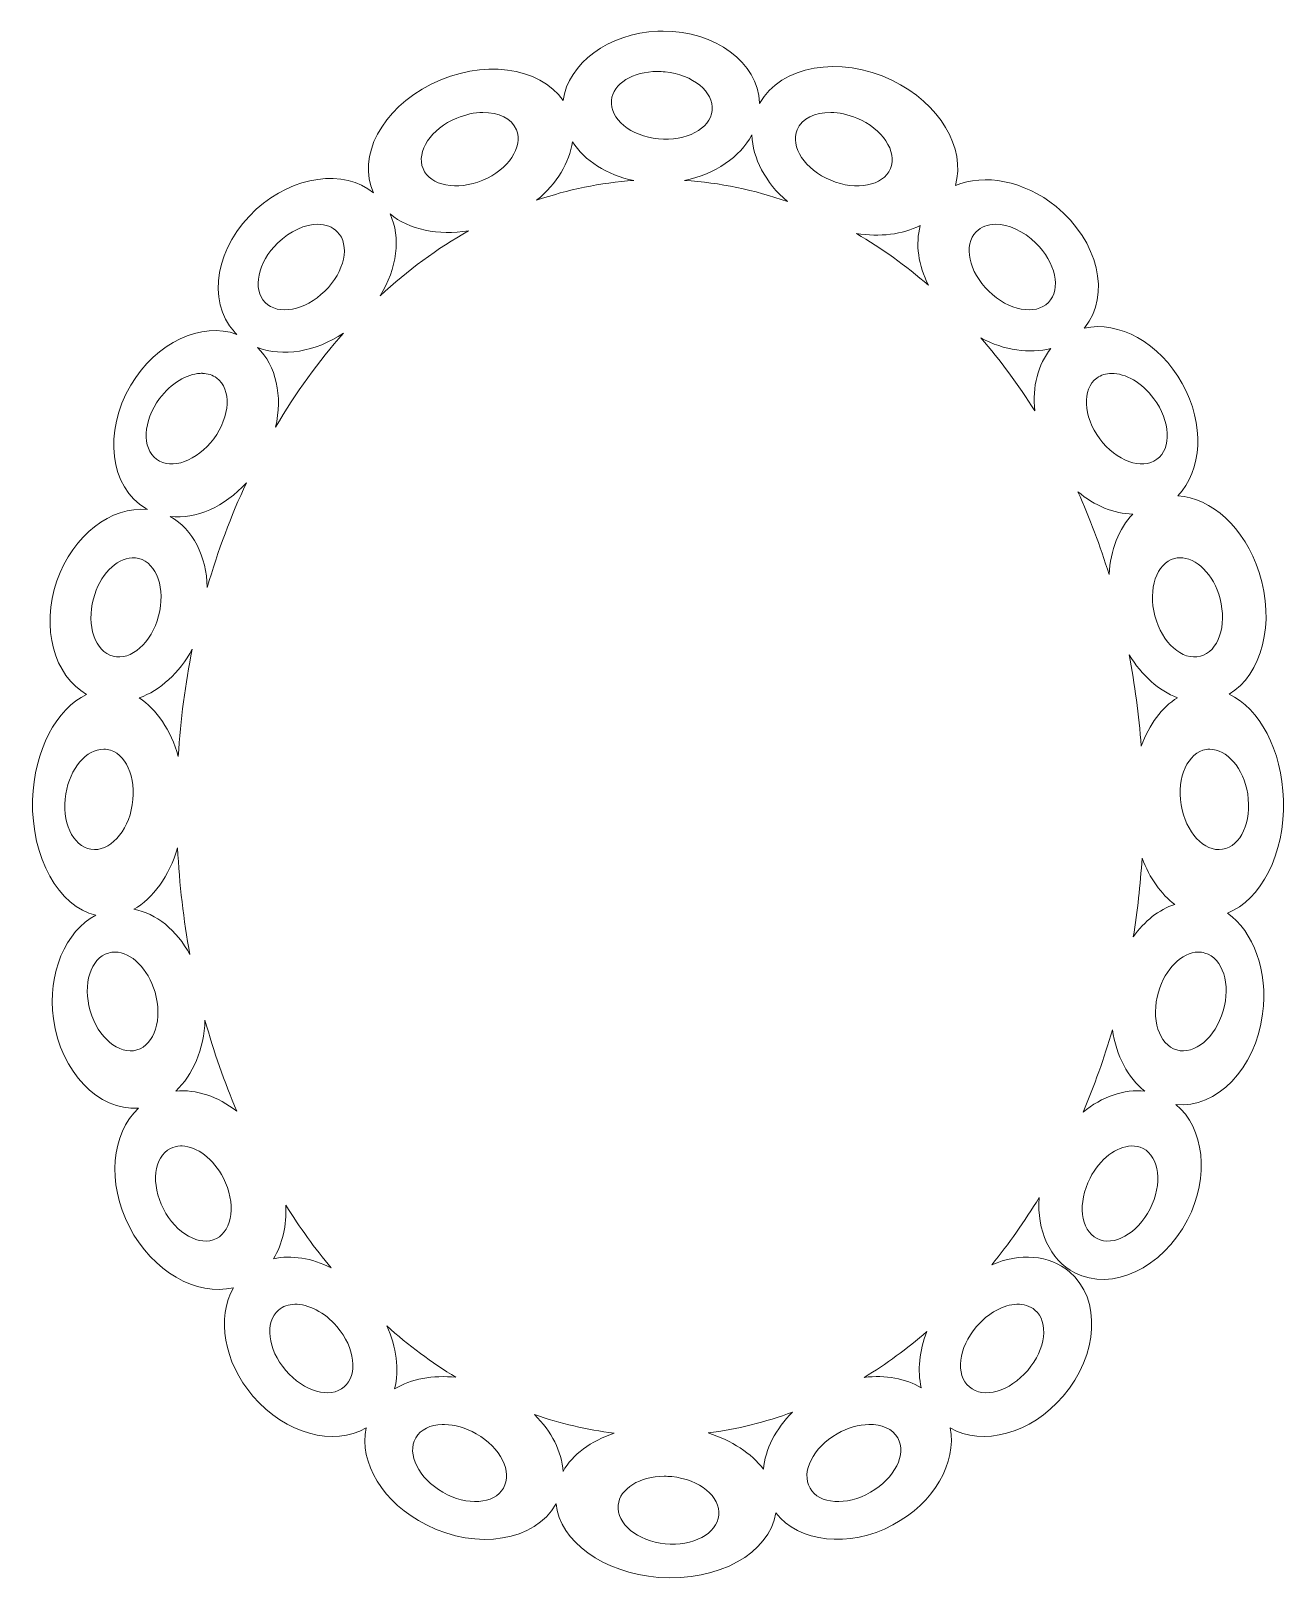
# Model space of a CAD drawing. Header units: centimetres. Extents: x -24.8 to 19.9, y -7.4 to 40.4.
# Drawn here: x -24.8 to -19.86, y 34.32 to 40.43 of the extents above.
import ezdxf

# ---------------------------------------------------------------- set-up
doc = ezdxf.new("R2010")
doc.units = ezdxf.units.CM
doc.header["$MEASUREMENT"] = 0
doc.layers.add('Layer 1', color=7, linetype='Continuous')

msp = doc.modelspace()

# ---------------------------------------------------------------- linework, layer by layer
at = {"layer": 'Layer 1', "color": 254, "lineweight": 9}
for points, knots in [([(-22.31213, 40.43347), (-22.31876, 40.43345), (-22.32535, 40.43347), (-22.33205, 40.43307), (-22.33205, 40.43307), (-22.52809, 40.42497), (-22.68553, 40.30625), (-22.70588, 40.15989), (-22.70588, 40.15989), (-22.79773, 40.2945), (-23.02655, 40.32393), (-23.22595, 40.22418), (-23.22595, 40.22418), (-23.42183, 40.12619), (-23.51884, 39.93882), (-23.45251, 39.79592), (-23.45251, 39.79592), (-23.56925, 39.89033), (-23.76809, 39.86511), (-23.91527, 39.73122), (-23.91527, 39.73122), (-24.074, 39.58683), (-24.11263, 39.37066), (-24.00154, 39.24853), (-24.00154, 39.24853), (-23.99826, 39.24493), (-23.99493, 39.24141), (-23.99147, 39.23806), (-23.99147, 39.23806), (-24.13023, 39.2901), (-24.30986, 39.20738), (-24.40987, 39.038), (-24.40987, 39.038), (-24.51897, 38.85323), (-24.49205, 38.63515), (-24.34989, 38.5512), (-24.34989, 38.5512), (-24.34785, 38.55001), (-24.34579, 38.54885), (-24.34373, 38.54771), (-24.34373, 38.54771), (-24.48628, 38.56216), (-24.63813, 38.44693), (-24.70051, 38.26672), (-24.70051, 38.26672), (-24.76457, 38.08162), (-24.71195, 37.8919), (-24.58364, 37.81916), (-24.58364, 37.81916), (-24.70229, 37.76264), (-24.79102, 37.59904), (-24.79643, 37.40302), (-24.79643, 37.40302), (-24.80274, 37.17468), (-24.6938, 36.98201), (-24.54728, 36.94888), (-24.54728, 36.94888), (-24.66678, 36.88585), (-24.73861, 36.72079), (-24.71407, 36.54034), (-24.71407, 36.54034), (-24.68556, 36.33063), (-24.53739, 36.17673), (-24.37927, 36.1887), (-24.37927, 36.1887), (-24.48602, 36.08785), (-24.50482, 35.89393), (-24.41501, 35.72018), (-24.41501, 35.72018), (-24.3237, 35.54355), (-24.15056, 35.44656), (-24.00503, 35.48007), (-24.00503, 35.48007), (-24.07145, 35.36336), (-24.04421, 35.18852), (-23.92801, 35.05284), (-23.92801, 35.05284), (-23.80043, 34.90387), (-23.60967, 34.85352), (-23.48208, 34.92795), (-23.48208, 34.92795), (-23.51116, 34.79192), (-23.41633, 34.63166), (-23.24423, 34.54508), (-23.24423, 34.54508), (-23.04447, 34.4446), (-22.8161, 34.48138), (-22.73463, 34.62724), (-22.73463, 34.62724), (-22.73434, 34.62777), (-22.7341, 34.62835), (-22.73381, 34.62888), (-22.73381, 34.62888), (-22.71889, 34.48152), (-22.5485, 34.35568), (-22.32938, 34.33865), (-22.32938, 34.33865), (-22.09479, 34.32042), (-21.89113, 34.43378), (-21.86805, 34.59314), (-21.86805, 34.59314), (-21.77697, 34.47623), (-21.58053, 34.45295), (-21.40672, 34.54508), (-21.40672, 34.54508), (-21.24339, 34.63166), (-21.15321, 34.79192), (-21.18078, 34.92795), (-21.18078, 34.92795), (-21.0532, 34.85378), (-20.86295, 34.90399), (-20.73547, 35.05284), (-20.73547, 35.05284), (-20.59589, 35.21581), (-20.58441, 35.43532), (-20.70979, 35.54272), (-20.70979, 35.54272), (-20.78986, 35.61129), (-20.90648, 35.61761), (-21.01666, 35.57086), (-21.01666, 35.57086), (-20.94965, 35.65302), (-20.88746, 35.74148), (-20.83016, 35.83541), (-20.83016, 35.83541), (-20.83897, 35.70678), (-20.78905, 35.59101), (-20.68967, 35.53963), (-20.68967, 35.53963), (-20.54301, 35.46382), (-20.34392, 35.55688), (-20.24539, 35.7475), (-20.24539, 35.7475), (-20.15686, 35.91875), (-20.17955, 36.11067), (-20.2914, 36.20287), (-20.2914, 36.20287), (-20.13056, 36.1852), (-19.97816, 36.34312), (-19.9492, 36.55965), (-19.9492, 36.55965), (-19.92664, 36.72832), (-19.98557, 36.88351), (-20.08805, 36.9573), (-20.08805, 36.9573), (-19.95587, 37.00713), (-19.86114, 37.18945), (-19.86705, 37.40302), (-19.86705, 37.40302), (-19.8725, 37.60011), (-19.96207, 37.76434), (-20.08169, 37.81998), (-20.08169, 37.81998), (-19.95185, 37.89685), (-19.89856, 38.1009), (-19.96297, 38.3), (-19.96297, 38.3), (-20.02005, 38.47643), (-20.15214, 38.59477), (-20.2834, 38.60173), (-20.2834, 38.60173), (-20.18749, 38.70113), (-20.17637, 38.88379), (-20.26573, 39.04457), (-20.26573, 39.04457), (-20.35532, 39.20574), (-20.51684, 39.29253), (-20.65209, 39.26291), (-20.65209, 39.26291), (-20.65156, 39.26355), (-20.65098, 39.2641), (-20.65045, 39.26476), (-20.65045, 39.26476), (-20.54631, 39.39286), (-20.59692, 39.60676), (-20.76342, 39.74211), (-20.76342, 39.74211), (-20.88958, 39.84467), (-21.04623, 39.87296), (-21.16005, 39.82489), (-21.16005, 39.82489), (-21.11805, 39.97174), (-21.2211, 40.1493), (-21.41023, 40.24), (-21.41023, 40.24), (-21.61642, 40.33889), (-21.84789, 40.29772), (-21.93133, 40.1488), (-21.93133, 40.1488), (-21.93135, 40.14928), (-21.93131, 40.14975), (-21.93133, 40.15023), (-21.93133, 40.15023), (-21.93793, 40.31003), (-22.10669, 40.43394), (-22.31214, 40.43347), (-22.31214, 40.43347), (-22.31214, 40.43347), (-22.31213, 40.43347), (-22.31213, 40.43347)], [0, 0, 0, 0, 0.0196078, 0.0196078, 0.0196078, 0.0196078, 0.0392157, 0.0392157, 0.0392157, 0.0392157, 0.0588235, 0.0588235, 0.0588235, 0.0588235, 0.0784314, 0.0784314, 0.0784314, 0.0784314, 0.0980392, 0.0980392, 0.0980392, 0.0980392, 0.1176471, 0.1176471, 0.1176471, 0.1176471, 0.1372549, 0.1372549, 0.1372549, 0.1372549, 0.1568627, 0.1568627, 0.1568627, 0.1568627, 0.1764706, 0.1764706, 0.1764706, 0.1764706, 0.1960784, 0.1960784, 0.1960784, 0.1960784, 0.2156863, 0.2156863, 0.2156863, 0.2156863, 0.2352941, 0.2352941, 0.2352941, 0.2352941, 0.254902, 0.254902, 0.254902, 0.254902, 0.2745098, 0.2745098, 0.2745098, 0.2745098, 0.2941176, 0.2941176, 0.2941176, 0.2941176, 0.3137255, 0.3137255, 0.3137255, 0.3137255, 0.3333333, 0.3333333, 0.3333333, 0.3333333, 0.3529412, 0.3529412, 0.3529412, 0.3529412, 0.372549, 0.372549, 0.372549, 0.372549, 0.3921569, 0.3921569, 0.3921569, 0.3921569, 0.4117647, 0.4117647, 0.4117647, 0.4117647, 0.4313725, 0.4313725, 0.4313725, 0.4313725, 0.4509804, 0.4509804, 0.4509804, 0.4509804, 0.4705882, 0.4705882, 0.4705882, 0.4705882, 0.4901961, 0.4901961, 0.4901961, 0.4901961, 0.5098039, 0.5098039, 0.5098039, 0.5098039, 0.5294118, 0.5294118, 0.5294118, 0.5294118, 0.5490196, 0.5490196, 0.5490196, 0.5490196, 0.5686275, 0.5686275, 0.5686275, 0.5686275, 0.5882353, 0.5882353, 0.5882353, 0.5882353, 0.6078431, 0.6078431, 0.6078431, 0.6078431, 0.627451, 0.627451, 0.627451, 0.627451, 0.6470588, 0.6470588, 0.6470588, 0.6470588, 0.6666667, 0.6666667, 0.6666667, 0.6666667, 0.6862745, 0.6862745, 0.6862745, 0.6862745, 0.7058824, 0.7058824, 0.7058824, 0.7058824, 0.7254902, 0.7254902, 0.7254902, 0.7254902, 0.745098, 0.745098, 0.745098, 0.745098, 0.7647059, 0.7647059, 0.7647059, 0.7647059, 0.7843137, 0.7843137, 0.7843137, 0.7843137, 0.8039216, 0.8039216, 0.8039216, 0.8039216, 0.8235294, 0.8235294, 0.8235294, 0.8235294, 0.8431373, 0.8431373, 0.8431373, 0.8431373, 0.8627451, 0.8627451, 0.8627451, 0.8627451, 0.8823529, 0.8823529, 0.8823529, 0.8823529, 0.9019608, 0.9019608, 0.9019608, 0.9019608, 0.9215686, 0.9215686, 0.9215686, 0.9215686, 0.9411765, 0.9411765, 0.9411765, 0.9411765, 0.9607843, 0.9607843, 0.9607843, 0.9607843, 1, 1, 1, 1]), ([(-22.33432, 40.27449), (-22.32438, 40.27451), (-22.31418, 40.27407), (-22.30392, 40.27306), (-22.30392, 40.27306), (-22.19451, 40.26216), (-22.11159, 40.19401), (-22.11885, 40.12106), (-22.11885, 40.12106), (-22.12612, 40.04812), (-22.2208, 39.99781), (-22.33021, 40.00871), (-22.33021, 40.00871), (-22.43962, 40.01961), (-22.52254, 40.08756), (-22.51528, 40.1605), (-22.51528, 40.1605), (-22.5087, 40.2266), (-22.43039, 40.27427), (-22.33432, 40.2745), (-22.33432, 40.2745), (-22.33432, 40.2745), (-22.33432, 40.27449), (-22.33432, 40.27449)], [0, 0, 0, 0, 0.1428571, 0.1428571, 0.1428571, 0.1428571, 0.2857143, 0.2857143, 0.2857143, 0.2857143, 0.4285714, 0.4285714, 0.4285714, 0.4285714, 0.5714286, 0.5714286, 0.5714286, 0.5714286, 0.7142857, 0.7142857, 0.7142857, 0.7142857, 1, 1, 1, 1]), ([(-23.0224, 40.11284), (-22.96037, 40.1135), (-22.90867, 40.08944), (-22.89012, 40.04506), (-22.89012, 40.04506), (-22.86186, 39.97743), (-22.92136, 39.88801), (-23.02281, 39.84561), (-23.02281, 39.84561), (-23.12426, 39.80322), (-23.22952, 39.82378), (-23.25779, 39.89141), (-23.25779, 39.89141), (-23.28605, 39.95904), (-23.22655, 40.04826), (-23.1251, 40.09065), (-23.1251, 40.09065), (-23.09023, 40.10522), (-23.05489, 40.11248), (-23.0224, 40.11284)], [0, 0, 0, 0, 0.1666667, 0.1666667, 0.1666667, 0.1666667, 0.3333333, 0.3333333, 0.3333333, 0.3333333, 0.5, 0.5, 0.5, 0.5, 0.6666667, 0.6666667, 0.6666667, 0.6666667, 1, 1, 1, 1]), ([(-21.65136, 40.11284), (-21.61887, 40.1125), (-21.58353, 40.10523), (-21.54866, 40.09065), (-21.54866, 40.09065), (-21.44721, 40.04826), (-21.38791, 39.95904), (-21.41617, 39.89141), (-21.41617, 39.89141), (-21.44444, 39.82378), (-21.5497, 39.80321), (-21.65115, 39.84561), (-21.65115, 39.84561), (-21.7526, 39.88801), (-21.8119, 39.97742), (-21.78363, 40.04506), (-21.78363, 40.04506), (-21.76508, 40.08944), (-21.71338, 40.11352), (-21.65135, 40.11284), (-21.65135, 40.11284), (-21.65135, 40.11284), (-21.65136, 40.11284), (-21.65136, 40.11284)], [0, 0, 0, 0, 0.1428571, 0.1428571, 0.1428571, 0.1428571, 0.2857143, 0.2857143, 0.2857143, 0.2857143, 0.4285714, 0.4285714, 0.4285714, 0.4285714, 0.5714286, 0.5714286, 0.5714286, 0.5714286, 0.7142857, 0.7142857, 0.7142857, 0.7142857, 1, 1, 1, 1]), ([(-22.66911, 39.99741), (-22.6212, 39.92259), (-22.53323, 39.86654), (-22.42715, 39.8448), (-22.42715, 39.8448), (-22.55882, 39.83562), (-22.68696, 39.80899), (-22.81022, 39.76675), (-22.81022, 39.76675), (-22.7304, 39.83299), (-22.68028, 39.916), (-22.66911, 39.99741)], [0, 0, 0, 0, 0.25, 0.25, 0.25, 0.25, 0.5, 0.5, 0.5, 0.5, 1, 1, 1, 1]), ([(-21.96172, 40.02411), (-21.95937, 39.93231), (-21.90857, 39.83654), (-21.82225, 39.76161), (-21.82225, 39.76161), (-21.95213, 39.80759), (-22.08756, 39.83613), (-22.22689, 39.84521), (-22.22689, 39.84521), (-22.10653, 39.87), (-22.0088, 39.93748), (-21.96172, 40.02412), (-21.96172, 40.02412), (-21.96172, 40.02412), (-21.96172, 40.02411), (-21.96172, 40.02411)], [0, 0, 0, 0, 0.2, 0.2, 0.2, 0.2, 0.4, 0.4, 0.4, 0.4, 0.6, 0.6, 0.6, 0.6, 1, 1, 1, 1]), ([(-23.38781, 39.71293), (-23.31285, 39.65123), (-23.19832, 39.62736), (-23.07848, 39.64618), (-23.07848, 39.64618), (-23.20212, 39.57671), (-23.319, 39.49066), (-23.42745, 39.39025), (-23.42745, 39.39025), (-23.35983, 39.49751), (-23.34409, 39.61953), (-23.38781, 39.71293)], [0, 0, 0, 0, 0.25, 0.25, 0.25, 0.25, 0.5, 0.5, 0.5, 0.5, 1, 1, 1, 1]), ([(-23.67188, 39.67205), (-23.6417, 39.67205), (-23.61491, 39.66232), (-23.59568, 39.64268), (-23.59568, 39.64268), (-23.5444, 39.5903), (-23.56641, 39.48544), (-23.64498, 39.40852), (-23.64498, 39.40852), (-23.72355, 39.33161), (-23.82909, 39.31178), (-23.88037, 39.36415), (-23.88037, 39.36415), (-23.93165, 39.41653), (-23.90944, 39.52139), (-23.83087, 39.59831), (-23.83087, 39.59831), (-23.78176, 39.64638), (-23.72219, 39.67224), (-23.67189, 39.67205), (-23.67189, 39.67205), (-23.67189, 39.67205), (-23.67188, 39.67205), (-23.67188, 39.67205)], [0, 0, 0, 0, 0.1428571, 0.1428571, 0.1428571, 0.1428571, 0.2857143, 0.2857143, 0.2857143, 0.2857143, 0.4285714, 0.4285714, 0.4285714, 0.4285714, 0.5714286, 0.5714286, 0.5714286, 0.5714286, 0.7142857, 0.7142857, 0.7142857, 0.7142857, 1, 1, 1, 1]), ([(-21.29849, 39.66671), (-21.31809, 39.59401), (-21.30591, 39.51019), (-21.26603, 39.43153), (-21.26603, 39.43153), (-21.35566, 39.50947), (-21.45062, 39.57793), (-21.5501, 39.63549), (-21.5501, 39.63549), (-21.45794, 39.62097), (-21.36906, 39.63225), (-21.29849, 39.66671)], [0, 0, 0, 0, 0.25, 0.25, 0.25, 0.25, 0.5, 0.5, 0.5, 0.5, 1, 1, 1, 1]), ([(-21.00209, 39.67205), (-20.95179, 39.67231), (-20.89221, 39.64639), (-20.84311, 39.59831), (-20.84311, 39.59831), (-20.76454, 39.52139), (-20.74233, 39.41653), (-20.79361, 39.36415), (-20.79361, 39.36415), (-20.84489, 39.31177), (-20.95022, 39.3316), (-21.02879, 39.40852), (-21.02879, 39.40852), (-21.10736, 39.48543), (-21.12957, 39.5903), (-21.07829, 39.64268), (-21.07829, 39.64268), (-21.05906, 39.66232), (-21.03226, 39.67193), (-21.00209, 39.67205)], [0, 0, 0, 0, 0.1666667, 0.1666667, 0.1666667, 0.1666667, 0.3333333, 0.3333333, 0.3333333, 0.3333333, 0.5, 0.5, 0.5, 0.5, 0.6666667, 0.6666667, 0.6666667, 0.6666667, 1, 1, 1, 1]), ([(-23.57103, 39.24339), (-23.66984, 39.13202), (-23.75964, 39.00753), (-23.83907, 38.87223), (-23.83907, 38.87223), (-23.81074, 38.9949), (-23.83626, 39.11446), (-23.91034, 39.1867), (-23.91034, 39.1867), (-23.81116, 39.14834), (-23.68251, 39.16851), (-23.57102, 39.24339), (-23.57102, 39.24339), (-23.57102, 39.24339), (-23.57103, 39.24339), (-23.57103, 39.24339)], [0, 0, 0, 0, 0.2, 0.2, 0.2, 0.2, 0.4, 0.4, 0.4, 0.4, 0.6, 0.6, 0.6, 0.6, 1, 1, 1, 1]), ([(-21.0594, 39.22408), (-20.96691, 39.17517), (-20.86729, 39.16098), (-20.78375, 39.18218), (-20.78375, 39.18218), (-20.83488, 39.11996), (-20.85704, 39.03125), (-20.84722, 38.93673), (-20.84722, 38.93673), (-20.91196, 39.03977), (-20.98291, 39.13582), (-21.0594, 39.22408)], [0, 0, 0, 0, 0.25, 0.25, 0.25, 0.25, 0.5, 0.5, 0.5, 0.5, 1, 1, 1, 1]), ([(-24.12725, 39.08461), (-24.10642, 39.08408), (-24.08709, 39.07804), (-24.07097, 39.06612), (-24.07097, 39.06612), (-24.01202, 39.02255), (-24.01733, 38.91546), (-24.08268, 38.82703), (-24.08268, 38.82703), (-24.14803, 38.73861), (-24.24885, 38.70213), (-24.3078, 38.74569), (-24.3078, 38.74569), (-24.36675, 38.78925), (-24.36165, 38.89635), (-24.2963, 38.98478), (-24.2963, 38.98478), (-24.25137, 39.04557), (-24.18964, 39.08186), (-24.13629, 39.0844), (-24.13629, 39.0844), (-24.13326, 39.08466), (-24.13023, 39.08469), (-24.12725, 39.08466), (-24.12725, 39.08466), (-24.12725, 39.08466), (-24.12725, 39.08461), (-24.12725, 39.08461)], [0, 0, 0, 0, 0.125, 0.125, 0.125, 0.125, 0.25, 0.25, 0.25, 0.25, 0.375, 0.375, 0.375, 0.375, 0.5, 0.5, 0.5, 0.5, 0.625, 0.625, 0.625, 0.625, 0.75, 0.75, 0.75, 0.75, 1, 1, 1, 1]), ([(-20.54487, 39.08435), (-20.48995, 39.08493), (-20.42464, 39.04828), (-20.37767, 38.98473), (-20.37767, 38.98473), (-20.31232, 38.89631), (-20.30722, 38.78921), (-20.36617, 38.74564), (-20.36617, 38.74564), (-20.42512, 38.70208), (-20.52594, 38.73855), (-20.59129, 38.82698), (-20.59129, 38.82698), (-20.65664, 38.9154), (-20.66174, 39.0225), (-20.60279, 39.06607), (-20.60279, 39.06607), (-20.58621, 39.07832), (-20.56636, 39.08413), (-20.54487, 39.08435)], [0, 0, 0, 0, 0.1666667, 0.1666667, 0.1666667, 0.1666667, 0.3333333, 0.3333333, 0.3333333, 0.3333333, 0.5, 0.5, 0.5, 0.5, 0.6666667, 0.6666667, 0.6666667, 0.6666667, 1, 1, 1, 1]), ([(-23.9541, 38.6528), (-24.01472, 38.52278), (-24.06653, 38.38498), (-24.10815, 38.24077), (-24.10815, 38.24077), (-24.11111, 38.36337), (-24.16423, 38.46997), (-24.25399, 38.5197), (-24.25399, 38.5197), (-24.15251, 38.5088), (-24.03948, 38.55837), (-23.95411, 38.6528), (-23.95411, 38.6528), (-23.95411, 38.6528), (-23.9541, 38.6528), (-23.9541, 38.6528)], [0, 0, 0, 0, 0.2, 0.2, 0.2, 0.2, 0.4, 0.4, 0.4, 0.4, 0.6, 0.6, 0.6, 0.6, 1, 1, 1, 1]), ([(-20.67735, 38.61809), (-20.61113, 38.56257), (-20.53432, 38.53109), (-20.46086, 38.52977), (-20.46086, 38.52977), (-20.51554, 38.47293), (-20.54865, 38.3877), (-20.55452, 38.29191), (-20.55452, 38.29191), (-20.58939, 38.40502), (-20.63056, 38.51392), (-20.67735, 38.61809)], [0, 0, 0, 0, 0.25, 0.25, 0.25, 0.25, 0.5, 0.5, 0.5, 0.5, 1, 1, 1, 1]), ([(-24.40454, 38.35764), (-24.39551, 38.35801), (-24.38649, 38.35711), (-24.37763, 38.35476), (-24.37763, 38.35476), (-24.30676, 38.33605), (-24.27192, 38.23451), (-24.29999, 38.12821), (-24.29999, 38.12821), (-24.32806, 38.0219), (-24.40843, 37.95093), (-24.4793, 37.96964), (-24.4793, 37.96964), (-24.55017, 37.98835), (-24.58501, 38.08989), (-24.55694, 38.19619), (-24.55694, 38.19619), (-24.53238, 38.28921), (-24.46777, 38.35511), (-24.40453, 38.35764), (-24.40453, 38.35764), (-24.40453, 38.35764), (-24.40454, 38.35764), (-24.40454, 38.35764)], [0, 0, 0, 0, 0.1428571, 0.1428571, 0.1428571, 0.1428571, 0.2857143, 0.2857143, 0.2857143, 0.2857143, 0.4285714, 0.4285714, 0.4285714, 0.4285714, 0.5714286, 0.5714286, 0.5714286, 0.5714286, 0.7142857, 0.7142857, 0.7142857, 0.7142857, 1, 1, 1, 1]), ([(-20.27621, 38.35764), (-20.21087, 38.35978), (-20.14247, 38.29253), (-20.11702, 38.19619), (-20.11702, 38.19619), (-20.08896, 38.08988), (-20.12379, 37.98835), (-20.19466, 37.96964), (-20.19466, 37.96964), (-20.26553, 37.95092), (-20.3457, 38.0219), (-20.37377, 38.12821), (-20.37377, 38.12821), (-20.40184, 38.23452), (-20.3672, 38.33605), (-20.29633, 38.35476), (-20.29633, 38.35476), (-20.28969, 38.35651), (-20.28296, 38.35742), (-20.2762, 38.35764), (-20.2762, 38.35764), (-20.2762, 38.35764), (-20.27621, 38.35764), (-20.27621, 38.35764)], [0, 0, 0, 0, 0.1428571, 0.1428571, 0.1428571, 0.1428571, 0.2857143, 0.2857143, 0.2857143, 0.2857143, 0.4285714, 0.4285714, 0.4285714, 0.4285714, 0.5714286, 0.5714286, 0.5714286, 0.5714286, 0.7142857, 0.7142857, 0.7142857, 0.7142857, 1, 1, 1, 1]), ([(-24.16751, 37.99737), (-24.1949, 37.86072), (-24.21352, 37.71961), (-24.22256, 37.57486), (-24.22256, 37.57486), (-24.25224, 37.67804), (-24.30739, 37.7609), (-24.37681, 37.80511), (-24.37681, 37.80511), (-24.29442, 37.83491), (-24.21802, 37.90339), (-24.16751, 37.99736), (-24.16751, 37.99736), (-24.16751, 37.99736), (-24.16751, 37.99737), (-24.16751, 37.99737)], [0, 0, 0, 0, 0.2, 0.2, 0.2, 0.2, 0.4, 0.4, 0.4, 0.4, 0.6, 0.6, 0.6, 0.6, 1, 1, 1, 1]), ([(-20.47545, 37.9756), (-20.42559, 37.8934), (-20.35782, 37.83359), (-20.28525, 37.80594), (-20.28525, 37.80594), (-20.34588, 37.76782), (-20.39585, 37.70037), (-20.4276, 37.61554), (-20.4276, 37.61554), (-20.43684, 37.73846), (-20.45288, 37.85861), (-20.47546, 37.97561), (-20.47546, 37.97561), (-20.47546, 37.97561), (-20.47545, 37.9756), (-20.47545, 37.9756)], [0, 0, 0, 0, 0.2, 0.2, 0.2, 0.2, 0.4, 0.4, 0.4, 0.4, 0.6, 0.6, 0.6, 0.6, 1, 1, 1, 1]), ([(-24.51628, 37.603), (-24.51177, 37.603), (-24.50725, 37.60271), (-24.50272, 37.60197), (-24.50272, 37.60197), (-24.43037, 37.59021), (-24.38587, 37.49256), (-24.40351, 37.38404), (-24.40351, 37.38404), (-24.42115, 37.27551), (-24.49425, 37.19687), (-24.5666, 37.20863), (-24.5666, 37.20863), (-24.63895, 37.22039), (-24.68345, 37.31803), (-24.66581, 37.42656), (-24.66581, 37.42656), (-24.64928, 37.5283), (-24.58398, 37.60366), (-24.51628, 37.603)], [0, 0, 0, 0, 0.1666667, 0.1666667, 0.1666667, 0.1666667, 0.3333333, 0.3333333, 0.3333333, 0.3333333, 0.5, 0.5, 0.5, 0.5, 0.6666667, 0.6666667, 0.6666667, 0.6666667, 1, 1, 1, 1]), ([(-20.15769, 37.603), (-20.08999, 37.60366), (-20.02469, 37.52831), (-20.00816, 37.42656), (-20.00816, 37.42656), (-19.99052, 37.31803), (-20.03502, 37.22039), (-20.10737, 37.20863), (-20.10737, 37.20863), (-20.17973, 37.19687), (-20.25262, 37.27551), (-20.27026, 37.38404), (-20.27026, 37.38404), (-20.2879, 37.49257), (-20.24361, 37.59021), (-20.17126, 37.60197), (-20.17126, 37.60197), (-20.16674, 37.60271), (-20.16222, 37.60295), (-20.1577, 37.603), (-20.1577, 37.603), (-20.1577, 37.603), (-20.15769, 37.603), (-20.15769, 37.603)], [0, 0, 0, 0, 0.1428571, 0.1428571, 0.1428571, 0.1428571, 0.2857143, 0.2857143, 0.2857143, 0.2857143, 0.4285714, 0.4285714, 0.4285714, 0.4285714, 0.5714286, 0.5714286, 0.5714286, 0.5714286, 0.7142857, 0.7142857, 0.7142857, 0.7142857, 1, 1, 1, 1]), ([(-24.22502, 37.21398), (-24.21804, 37.0702), (-24.20163, 36.92984), (-24.17655, 36.79373), (-24.17655, 36.79373), (-24.22851, 36.8896), (-24.30911, 36.95599), (-24.39777, 36.97202), (-24.39777, 36.97202), (-24.32123, 37.01462), (-24.25856, 37.1024), (-24.22503, 37.21398), (-24.22503, 37.21398), (-24.22503, 37.21398), (-24.22502, 37.21398), (-24.22502, 37.21398)], [0, 0, 0, 0, 0.2, 0.2, 0.2, 0.2, 0.4, 0.4, 0.4, 0.4, 0.6, 0.6, 0.6, 0.6, 1, 1, 1, 1]), ([(-20.42451, 37.17331), (-20.39436, 37.09505), (-20.34922, 37.03139), (-20.29531, 36.99112), (-20.29531, 36.99112), (-20.35777, 36.97124), (-20.41484, 36.92588), (-20.45881, 36.86316), (-20.45881, 36.86316), (-20.44251, 36.96444), (-20.43096, 37.06791), (-20.42451, 37.17332), (-20.42451, 37.17332), (-20.42451, 37.17332), (-20.42451, 37.17331), (-20.42451, 37.17331)], [0, 0, 0, 0, 0.2, 0.2, 0.2, 0.2, 0.4, 0.4, 0.4, 0.4, 0.6, 0.6, 0.6, 0.6, 1, 1, 1, 1]), ([(-24.47068, 36.80338), (-24.4074, 36.80248), (-24.34112, 36.73819), (-24.31416, 36.64584), (-24.31416, 36.64584), (-24.28336, 36.54029), (-24.31548, 36.43797), (-24.38585, 36.41744), (-24.38585, 36.41744), (-24.45622, 36.39691), (-24.53847, 36.46574), (-24.56927, 36.57128), (-24.56927, 36.57128), (-24.60007, 36.67683), (-24.56795, 36.77915), (-24.49759, 36.79968), (-24.49759, 36.79968), (-24.4888, 36.80225), (-24.47972, 36.80351), (-24.47068, 36.80338)], [0, 0, 0, 0, 0.1666667, 0.1666667, 0.1666667, 0.1666667, 0.3333333, 0.3333333, 0.3333333, 0.3333333, 0.5, 0.5, 0.5, 0.5, 0.6666667, 0.6666667, 0.6666667, 0.6666667, 1, 1, 1, 1]), ([(-20.20309, 36.80338), (-20.19405, 36.80338), (-20.18518, 36.80224), (-20.17639, 36.79968), (-20.17639, 36.79968), (-20.10603, 36.77915), (-20.07391, 36.67682), (-20.10471, 36.57128), (-20.10471, 36.57128), (-20.13551, 36.46573), (-20.21756, 36.3969), (-20.28793, 36.41744), (-20.28793, 36.41744), (-20.35829, 36.43797), (-20.39042, 36.5403), (-20.35961, 36.64584), (-20.35961, 36.64584), (-20.33266, 36.7382), (-20.26637, 36.80249), (-20.2031, 36.80338), (-20.2031, 36.80338), (-20.2031, 36.80338), (-20.20309, 36.80338), (-20.20309, 36.80338)], [0, 0, 0, 0, 0.1428571, 0.1428571, 0.1428571, 0.1428571, 0.2857143, 0.2857143, 0.2857143, 0.2857143, 0.4285714, 0.4285714, 0.4285714, 0.4285714, 0.5714286, 0.5714286, 0.5714286, 0.5714286, 0.7142857, 0.7142857, 0.7142857, 0.7142857, 1, 1, 1, 1]), ([(-24.11718, 36.53554), (-24.08269, 36.41077), (-24.04065, 36.29069), (-23.99189, 36.17609), (-23.99189, 36.17609), (-24.06627, 36.2339), (-24.15205, 36.26301), (-24.23221, 36.25538), (-24.23221, 36.25538), (-24.16437, 36.3186), (-24.12123, 36.42048), (-24.11719, 36.53554), (-24.11719, 36.53554), (-24.11719, 36.53554), (-24.11718, 36.53554), (-24.11718, 36.53554)], [0, 0, 0, 0, 0.2, 0.2, 0.2, 0.2, 0.4, 0.4, 0.4, 0.4, 0.6, 0.6, 0.6, 0.6, 1, 1, 1, 1]), ([(-20.54097, 36.49713), (-20.52563, 36.39488), (-20.47959, 36.30747), (-20.41383, 36.25476), (-20.41383, 36.25476), (-20.49498, 36.26422), (-20.58261, 36.23342), (-20.65702, 36.17199), (-20.65702, 36.17199), (-20.61255, 36.27602), (-20.57371, 36.38461), (-20.54097, 36.49714), (-20.54097, 36.49714), (-20.54097, 36.49714), (-20.54097, 36.49713), (-20.54097, 36.49713)], [0, 0, 0, 0, 0.2, 0.2, 0.2, 0.2, 0.4, 0.4, 0.4, 0.4, 0.6, 0.6, 0.6, 0.6, 1, 1, 1, 1]), ([(-24.21352, 36.03909), (-24.21151, 36.03909), (-24.20939, 36.03909), (-24.20736, 36.03909), (-24.20736, 36.03909), (-24.14938, 36.03734), (-24.08379, 35.98864), (-24.04468, 35.91215), (-24.04468, 35.91215), (-23.99463, 35.81425), (-24.00694, 35.70766), (-24.0722, 35.6743), (-24.0722, 35.6743), (-24.13747, 35.64093), (-24.23104, 35.69327), (-24.28109, 35.79117), (-24.28109, 35.79117), (-24.33114, 35.88907), (-24.31883, 35.99566), (-24.25357, 36.02902), (-24.25357, 36.02902), (-24.24108, 36.03541), (-24.2276, 36.03869), (-24.21352, 36.03908), (-24.21352, 36.03908), (-24.21352, 36.03908), (-24.21352, 36.03909), (-24.21352, 36.03909)], [0, 0, 0, 0, 0.125, 0.125, 0.125, 0.125, 0.25, 0.25, 0.25, 0.25, 0.375, 0.375, 0.375, 0.375, 0.5, 0.5, 0.5, 0.5, 0.625, 0.625, 0.625, 0.625, 0.75, 0.75, 0.75, 0.75, 1, 1, 1, 1]), ([(-20.46641, 36.03909), (-20.45017, 36.03957), (-20.43468, 36.03633), (-20.4204, 36.02903), (-20.4204, 36.02903), (-20.35513, 35.99566), (-20.34282, 35.88908), (-20.39288, 35.79118), (-20.39288, 35.79118), (-20.44293, 35.69328), (-20.5365, 35.64094), (-20.60177, 35.67431), (-20.60177, 35.67431), (-20.66703, 35.70768), (-20.67934, 35.81426), (-20.62929, 35.91216), (-20.62929, 35.91216), (-20.59019, 35.98864), (-20.52439, 36.03736), (-20.46641, 36.0391), (-20.46641, 36.0391), (-20.46641, 36.0391), (-20.46641, 36.03909), (-20.46641, 36.03909)], [0, 0, 0, 0, 0.1428571, 0.1428571, 0.1428571, 0.1428571, 0.2857143, 0.2857143, 0.2857143, 0.2857143, 0.4285714, 0.4285714, 0.4285714, 0.4285714, 0.5714286, 0.5714286, 0.5714286, 0.5714286, 0.7142857, 0.7142857, 0.7142857, 0.7142857, 1, 1, 1, 1]), ([(-23.79861, 35.80514), (-23.74359, 35.71777), (-23.68409, 35.63548), (-23.62053, 35.55866), (-23.62053, 35.55866), (-23.69622, 35.597), (-23.77671, 35.60995), (-23.8475, 35.59461), (-23.8475, 35.59461), (-23.81152, 35.65267), (-23.79459, 35.72644), (-23.79862, 35.80514), (-23.79862, 35.80514), (-23.79862, 35.80514), (-23.79861, 35.80514), (-23.79861, 35.80514)], [0, 0, 0, 0, 0.2, 0.2, 0.2, 0.2, 0.4, 0.4, 0.4, 0.4, 0.6, 0.6, 0.6, 0.6, 1, 1, 1, 1]), ([(-23.76369, 35.41509), (-23.7103, 35.41628), (-23.64617, 35.38449), (-23.59711, 35.32697), (-23.59711, 35.32697), (-23.52576, 35.24332), (-23.51299, 35.13689), (-23.56877, 35.08932), (-23.56877, 35.08932), (-23.62454, 35.04175), (-23.72788, 35.07098), (-23.79923, 35.15464), (-23.79923, 35.15464), (-23.87058, 35.23829), (-23.88314, 35.34472), (-23.82737, 35.39229), (-23.82737, 35.39229), (-23.80994, 35.40715), (-23.78797, 35.41455), (-23.7637, 35.41509), (-23.7637, 35.41509), (-23.7637, 35.41509), (-23.76369, 35.41509), (-23.76369, 35.41509)], [0, 0, 0, 0, 0.1428571, 0.1428571, 0.1428571, 0.1428571, 0.2857143, 0.2857143, 0.2857143, 0.2857143, 0.4285714, 0.4285714, 0.4285714, 0.4285714, 0.5714286, 0.5714286, 0.5714286, 0.5714286, 0.7142857, 0.7142857, 0.7142857, 0.7142857, 1, 1, 1, 1]), ([(-20.91767, 35.41509), (-20.89052, 35.41599), (-20.86577, 35.40864), (-20.8466, 35.39229), (-20.8466, 35.39229), (-20.79083, 35.34472), (-20.80339, 35.2383), (-20.87474, 35.15464), (-20.87474, 35.15464), (-20.9461, 35.07098), (-21.04923, 35.04176), (-21.105, 35.08932), (-21.105, 35.08932), (-21.16077, 35.13688), (-21.14821, 35.24331), (-21.07686, 35.32697), (-21.07686, 35.32697), (-21.03004, 35.38187), (-20.96952, 35.41337), (-20.91768, 35.41509), (-20.91768, 35.41509), (-20.91768, 35.41509), (-20.91767, 35.41509), (-20.91767, 35.41509)], [0, 0, 0, 0, 0.1428571, 0.1428571, 0.1428571, 0.1428571, 0.2857143, 0.2857143, 0.2857143, 0.2857143, 0.4285714, 0.4285714, 0.4285714, 0.4285714, 0.5714286, 0.5714286, 0.5714286, 0.5714286, 0.7142857, 0.7142857, 0.7142857, 0.7142857, 1, 1, 1, 1]), ([(-23.40116, 35.33025), (-23.31501, 35.25328), (-23.22395, 35.18511), (-23.12839, 35.12711), (-23.12839, 35.12711), (-23.21888, 35.13701), (-23.30468, 35.12094), (-23.36994, 35.08131), (-23.36994, 35.08131), (-23.35103, 35.15704), (-23.36171, 35.24588), (-23.40116, 35.33025)], [0, 0, 0, 0, 0.25, 0.25, 0.25, 0.25, 0.5, 0.5, 0.5, 0.5, 1, 1, 1, 1]), ([(-21.27199, 35.30746), (-21.30251, 35.23166), (-21.31024, 35.15358), (-21.29438, 35.08563), (-21.29438, 35.08563), (-21.35604, 35.12254), (-21.43562, 35.13707), (-21.51929, 35.12692), (-21.51929, 35.12692), (-21.4331, 35.1792), (-21.35059, 35.23967), (-21.27199, 35.30746)], [0, 0, 0, 0, 0.25, 0.25, 0.25, 0.25, 0.5, 0.5, 0.5, 0.5, 1, 1, 1, 1]), ([(-22.81844, 34.98025), (-22.71704, 34.94486), (-22.61232, 34.92012), (-22.505, 34.90692), (-22.505, 34.90692), (-22.59617, 34.87618), (-22.66857, 34.82306), (-22.70629, 34.75636), (-22.70629, 34.75636), (-22.71121, 34.83374), (-22.75123, 34.91367), (-22.81844, 34.98024), (-22.81844, 34.98024), (-22.81844, 34.98024), (-22.81844, 34.98025), (-22.81844, 34.98025)], [0, 0, 0, 0, 0.2, 0.2, 0.2, 0.2, 0.4, 0.4, 0.4, 0.4, 0.6, 0.6, 0.6, 0.6, 1, 1, 1, 1]), ([(-21.8013, 34.99011), (-21.86845, 34.92405), (-21.90936, 34.84337), (-21.91653, 34.76479), (-21.91653, 34.76479), (-21.96357, 34.82718), (-22.04038, 34.87824), (-22.13446, 34.90795), (-22.13446, 34.90795), (-22.02011, 34.92262), (-21.90882, 34.95031), (-21.8013, 34.99011)], [0, 0, 0, 0, 0.25, 0.25, 0.25, 0.25, 0.5, 0.5, 0.5, 0.5, 1, 1, 1, 1]), ([(-23.18241, 34.94123), (-23.17932, 34.94123), (-23.17612, 34.94123), (-23.17296, 34.94123), (-23.17296, 34.94123), (-23.13366, 34.94059), (-23.08963, 34.92855), (-23.04787, 34.90467), (-23.04787, 34.90467), (-22.95242, 34.85009), (-22.90447, 34.75407), (-22.94086, 34.69044), (-22.94086, 34.69044), (-22.97725, 34.62681), (-23.0843, 34.61943), (-23.17974, 34.67401), (-23.17974, 34.67401), (-23.27518, 34.72859), (-23.32314, 34.82461), (-23.28675, 34.88824), (-23.28675, 34.88824), (-23.26756, 34.92179), (-23.22881, 34.93981), (-23.1824, 34.94123), (-23.1824, 34.94123), (-23.1824, 34.94123), (-23.18241, 34.94123), (-23.18241, 34.94123)], [0, 0, 0, 0, 0.125, 0.125, 0.125, 0.125, 0.25, 0.25, 0.25, 0.25, 0.375, 0.375, 0.375, 0.375, 0.5, 0.5, 0.5, 0.5, 0.625, 0.625, 0.625, 0.625, 0.75, 0.75, 0.75, 0.75, 1, 1, 1, 1]), ([(-21.50101, 34.94123), (-21.45048, 34.94205), (-21.40769, 34.92403), (-21.38722, 34.88824), (-21.38722, 34.88824), (-21.35083, 34.82461), (-21.39879, 34.72859), (-21.49424, 34.67401), (-21.49424, 34.67401), (-21.58968, 34.61943), (-21.69652, 34.62681), (-21.73291, 34.69044), (-21.73291, 34.69044), (-21.7693, 34.75407), (-21.72155, 34.85009), (-21.62611, 34.90467), (-21.62611, 34.90467), (-21.58435, 34.92855), (-21.54032, 34.94058), (-21.50102, 34.94123), (-21.50102, 34.94123), (-21.50102, 34.94123), (-21.50101, 34.94123), (-21.50101, 34.94123)], [0, 0, 0, 0, 0.1428571, 0.1428571, 0.1428571, 0.1428571, 0.2857143, 0.2857143, 0.2857143, 0.2857143, 0.4285714, 0.4285714, 0.4285714, 0.4285714, 0.5714286, 0.5714286, 0.5714286, 0.5714286, 0.7142857, 0.7142857, 0.7142857, 0.7142857, 1, 1, 1, 1]), ([(-22.30761, 34.73707), (-22.29767, 34.73709), (-22.28767, 34.73665), (-22.27742, 34.73564), (-22.27742, 34.73564), (-22.16801, 34.72474), (-22.08509, 34.65658), (-22.09235, 34.58364), (-22.09235, 34.58364), (-22.09962, 34.5107), (-22.1943, 34.46039), (-22.30371, 34.47129), (-22.30371, 34.47129), (-22.41312, 34.48219), (-22.49604, 34.55014), (-22.48878, 34.62308), (-22.48878, 34.62308), (-22.4822, 34.68918), (-22.40369, 34.73685), (-22.30762, 34.73708), (-22.30762, 34.73708), (-22.30762, 34.73708), (-22.30761, 34.73707), (-22.30761, 34.73707)], [0, 0, 0, 0, 0.1428571, 0.1428571, 0.1428571, 0.1428571, 0.2857143, 0.2857143, 0.2857143, 0.2857143, 0.4285714, 0.4285714, 0.4285714, 0.4285714, 0.5714286, 0.5714286, 0.5714286, 0.5714286, 0.7142857, 0.7142857, 0.7142857, 0.7142857, 1, 1, 1, 1])]:
    msp.add_open_spline(points, degree=3, knots=knots, dxfattribs=at)

doc.saveas('drawing.dxf')
